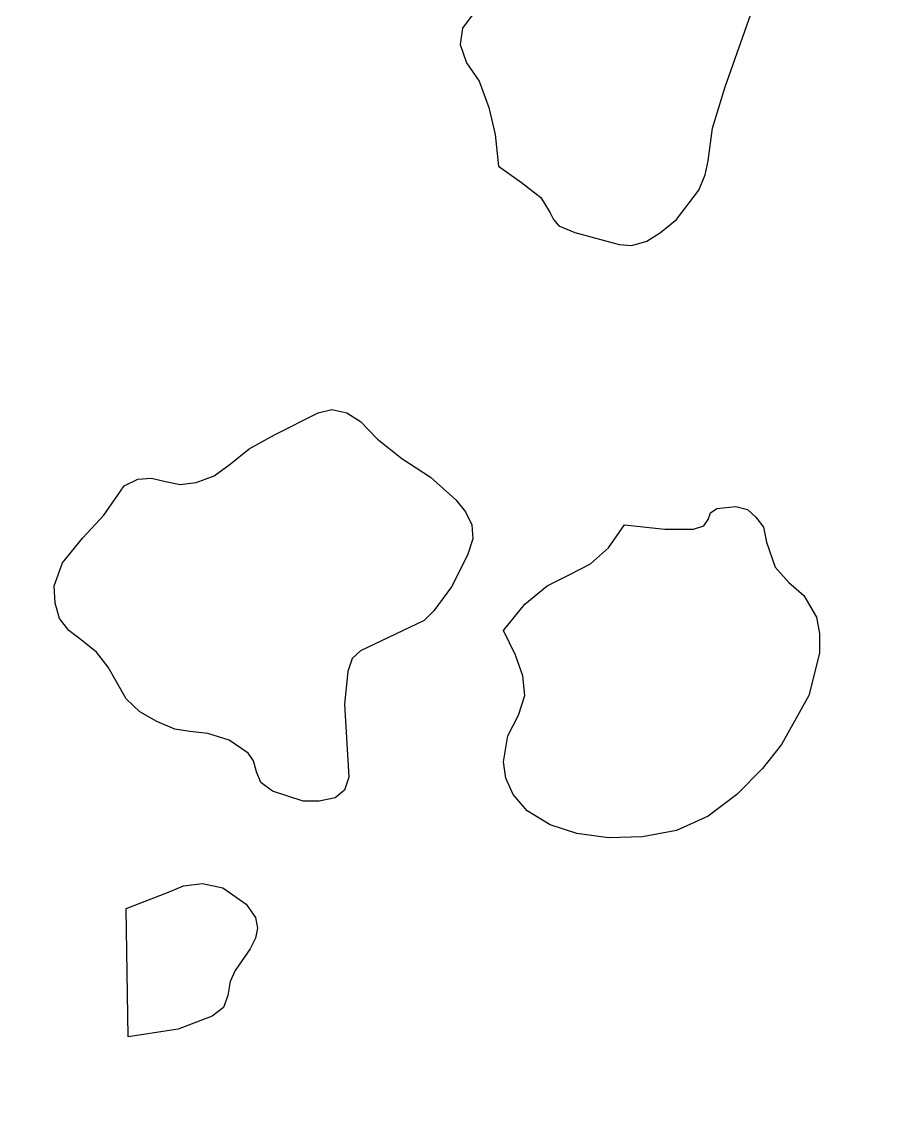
# Model space of a CAD drawing. Header units: centimetres. Extents: x 14.6 to 27.5, y -9.5 to 9.4.
# Drawn here: x 23.463 to 25.328, y 4.019 to 6.43 of the extents above; entities that cross this region are included whole.
import ezdxf

# ---------------------------------------------------------------- set-up
doc = ezdxf.new("R2010")
doc.units = ezdxf.units.CM
doc.header["$MEASUREMENT"] = 0
doc.layers.add('layer 1', color=7, linetype='Continuous')

msp = doc.modelspace()

# ---------------------------------------------------------------- linework, layer by layer
at = {"layer": 'layer 1', "color": 250}
for points, knots in [([(27.5, -9.49904), (27.5, -9.49904), (21.19814, -9.50001), (21.19814, -9.50001), (21.19814, -9.50001), (21.19814, -9.50001), (21.19814, 9.40559), (21.19814, 9.40559), (21.19814, 9.40559), (21.19814, 9.40559), (27.5, 9.40559), (27.5, 9.40559), (27.5, 9.40559), (27.5, 9.40559), (27.5, -9.49904), (27.5, -9.49904)], [0, 0, 0, 0, 0.2, 0.2, 0.2, 0.2, 0.4, 0.4, 0.4, 0.4, 0.6, 0.6, 0.6, 0.6, 1, 1, 1, 1]), ([(24.60884, 6.7807), (24.60884, 6.7807), (24.61095, 6.78535), (24.61095, 6.78535), (24.61095, 6.78535), (24.61095, 6.78535), (24.6274, 6.7807), (24.6274, 6.7807), (24.6274, 6.7807), (24.6274, 6.7807), (24.68517, 6.75203), (24.68517, 6.75203), (24.68517, 6.75203), (24.68517, 6.75203), (24.75239, 6.71639), (24.75239, 6.71639), (24.75239, 6.71639), (24.75239, 6.71639), (24.77794, 6.70942), (24.77794, 6.70942), (24.77794, 6.70942), (24.77794, 6.70942), (24.7965, 6.71174), (24.7965, 6.71174), (24.7965, 6.71174), (24.7965, 6.71174), (24.82451, 6.72123), (24.82451, 6.72123), (24.82451, 6.72123), (24.82451, 6.72123), (24.85462, 6.71639), (24.85462, 6.71639), (24.85462, 6.71639), (24.85462, 6.71639), (24.88227, 6.70225), (24.88227, 6.70225), (24.88227, 6.70225), (24.88227, 6.70225), (24.89383, 6.67842), (24.89383, 6.67842), (24.89383, 6.67842), (24.89383, 6.67842), (24.90328, 6.65227), (24.90328, 6.65227), (24.90328, 6.65227), (24.90328, 6.65227), (24.92394, 6.62147), (24.92394, 6.62147), (24.92394, 6.62147), (24.92394, 6.62147), (24.95405, 6.59048), (24.95405, 6.59048), (24.95405, 6.59048), (24.95405, 6.59048), (24.98451, 6.56917), (24.98451, 6.56917), (24.98451, 6.56917), (24.98451, 6.56917), (25.04682, 6.53818), (25.04682, 6.53818), (25.04682, 6.53818), (25.04682, 6.53818), (25.05838, 6.52636), (25.05838, 6.52636), (25.05838, 6.52636), (25.05838, 6.52636), (25.06538, 6.50971), (25.06538, 6.50971), (25.06538, 6.50971), (25.06538, 6.50971), (25.06083, 6.45992), (25.06083, 6.45992), (25.06083, 6.45992), (25.06083, 6.45992), (25.00061, 6.28869), (25.00061, 6.28869), (25.00061, 6.28869), (25.00061, 6.28869), (24.9726, 6.19842), (24.9726, 6.19842), (24.9726, 6.19842), (24.9726, 6.19842), (24.9635, 6.12714), (24.9635, 6.12714), (24.9635, 6.12714), (24.9635, 6.12714), (24.9565, 6.09634), (24.9565, 6.09634), (24.9565, 6.09634), (24.9565, 6.09634), (24.94249, 6.06302), (24.94249, 6.06302), (24.94249, 6.06302), (24.94249, 6.06302), (24.89383, 5.99891), (24.89383, 5.99891), (24.89383, 5.99891), (24.89383, 5.99891), (24.85917, 5.97024), (24.85917, 5.97024), (24.85917, 5.97024), (24.85917, 5.97024), (24.82906, 5.95125), (24.82906, 5.95125), (24.82906, 5.95125), (24.82906, 5.95125), (24.7965, 5.94176), (24.7965, 5.94176), (24.7965, 5.94176), (24.7965, 5.94176), (24.76884, 5.94409), (24.76884, 5.94409), (24.76884, 5.94409), (24.76884, 5.94409), (24.67151, 5.97024), (24.67151, 5.97024), (24.67151, 5.97024), (24.67151, 5.97024), (24.6365, 5.98457), (24.6365, 5.98457), (24.6365, 5.98457), (24.6365, 5.98457), (24.62495, 5.99891), (24.62495, 5.99891), (24.62495, 5.99891), (24.62495, 5.99891), (24.61795, 6.01305), (24.61795, 6.01305), (24.61795, 6.01305), (24.61795, 6.01305), (24.59729, 6.04636), (24.59729, 6.04636), (24.59729, 6.04636), (24.59729, 6.04636), (24.55528, 6.07968), (24.55528, 6.07968), (24.55528, 6.07968), (24.55528, 6.07968), (24.50451, 6.11532), (24.50451, 6.11532), (24.50451, 6.11532), (24.50451, 6.11532), (24.49751, 6.18409), (24.49751, 6.18409), (24.49751, 6.18409), (24.49751, 6.18409), (24.48351, 6.24355), (24.48351, 6.24355), (24.48351, 6.24355), (24.48351, 6.24355), (24.46285, 6.3007), (24.46285, 6.3007), (24.46285, 6.3007), (24.46285, 6.3007), (24.43484, 6.34099), (24.43484, 6.34099), (24.43484, 6.34099), (24.43484, 6.34099), (24.42084, 6.38147), (24.42084, 6.38147), (24.42084, 6.38147), (24.42084, 6.38147), (24.42574, 6.41711), (24.42574, 6.41711), (24.42574, 6.41711), (24.42574, 6.41711), (24.45795, 6.45992), (24.45795, 6.45992), (24.45795, 6.45992), (24.45795, 6.45992), (24.4744, 6.48123), (24.4744, 6.48123), (24.4744, 6.48123), (24.4744, 6.48123), (24.48806, 6.50506), (24.48806, 6.50506), (24.48806, 6.50506), (24.48806, 6.50506), (24.49751, 6.55736), (24.49751, 6.55736), (24.49751, 6.55736), (24.49751, 6.55736), (24.49506, 6.64046), (24.49506, 6.64046), (24.49506, 6.64046), (24.49506, 6.64046), (24.51362, 6.67126), (24.51362, 6.67126), (24.51362, 6.67126), (24.51362, 6.67126), (24.55318, 6.70942), (24.55318, 6.70942), (24.55318, 6.70942), (24.55318, 6.70942), (24.59484, 6.74971), (24.59484, 6.74971), (24.59484, 6.74971), (24.59484, 6.74971), (24.60639, 6.76636), (24.60639, 6.76636), (24.60639, 6.76636), (24.60639, 6.76636), (24.60884, 6.7807), (24.60884, 6.7807)], [0, 0, 0, 0, 0.0192308, 0.0192308, 0.0192308, 0.0192308, 0.0384615, 0.0384615, 0.0384615, 0.0384615, 0.0576923, 0.0576923, 0.0576923, 0.0576923, 0.0769231, 0.0769231, 0.0769231, 0.0769231, 0.0961538, 0.0961538, 0.0961538, 0.0961538, 0.1153846, 0.1153846, 0.1153846, 0.1153846, 0.1346154, 0.1346154, 0.1346154, 0.1346154, 0.1538462, 0.1538462, 0.1538462, 0.1538462, 0.1730769, 0.1730769, 0.1730769, 0.1730769, 0.1923077, 0.1923077, 0.1923077, 0.1923077, 0.2115385, 0.2115385, 0.2115385, 0.2115385, 0.2307692, 0.2307692, 0.2307692, 0.2307692, 0.25, 0.25, 0.25, 0.25, 0.2692308, 0.2692308, 0.2692308, 0.2692308, 0.2884615, 0.2884615, 0.2884615, 0.2884615, 0.3076923, 0.3076923, 0.3076923, 0.3076923, 0.3269231, 0.3269231, 0.3269231, 0.3269231, 0.3461538, 0.3461538, 0.3461538, 0.3461538, 0.3653846, 0.3653846, 0.3653846, 0.3653846, 0.3846154, 0.3846154, 0.3846154, 0.3846154, 0.4038462, 0.4038462, 0.4038462, 0.4038462, 0.4230769, 0.4230769, 0.4230769, 0.4230769, 0.4423077, 0.4423077, 0.4423077, 0.4423077, 0.4615385, 0.4615385, 0.4615385, 0.4615385, 0.4807692, 0.4807692, 0.4807692, 0.4807692, 0.5, 0.5, 0.5, 0.5, 0.5192308, 0.5192308, 0.5192308, 0.5192308, 0.5384615, 0.5384615, 0.5384615, 0.5384615, 0.5576923, 0.5576923, 0.5576923, 0.5576923, 0.5769231, 0.5769231, 0.5769231, 0.5769231, 0.5961538, 0.5961538, 0.5961538, 0.5961538, 0.6153846, 0.6153846, 0.6153846, 0.6153846, 0.6346154, 0.6346154, 0.6346154, 0.6346154, 0.6538462, 0.6538462, 0.6538462, 0.6538462, 0.6730769, 0.6730769, 0.6730769, 0.6730769, 0.6923077, 0.6923077, 0.6923077, 0.6923077, 0.7115385, 0.7115385, 0.7115385, 0.7115385, 0.7307692, 0.7307692, 0.7307692, 0.7307692, 0.75, 0.75, 0.75, 0.75, 0.7692308, 0.7692308, 0.7692308, 0.7692308, 0.7884615, 0.7884615, 0.7884615, 0.7884615, 0.8076923, 0.8076923, 0.8076923, 0.8076923, 0.8269231, 0.8269231, 0.8269231, 0.8269231, 0.8461538, 0.8461538, 0.8461538, 0.8461538, 0.8653846, 0.8653846, 0.8653846, 0.8653846, 0.8846154, 0.8846154, 0.8846154, 0.8846154, 0.9038462, 0.9038462, 0.9038462, 0.9038462, 0.9230769, 0.9230769, 0.9230769, 0.9230769, 0.9423077, 0.9423077, 0.9423077, 0.9423077, 0.9615385, 0.9615385, 0.9615385, 0.9615385, 1, 1, 1, 1]), ([(24.34207, 5.122), (24.34207, 5.122), (24.36307, 5.14331), (24.36307, 5.14331), (24.36307, 5.14331), (24.36307, 5.14331), (24.40228, 5.19561), (24.40228, 5.19561), (24.40228, 5.19561), (24.40228, 5.19561), (24.43729, 5.26457), (24.43729, 5.26457), (24.43729, 5.26457), (24.43729, 5.26457), (24.44885, 5.30021), (24.44885, 5.30021), (24.44885, 5.30021), (24.44885, 5.30021), (24.4464, 5.33101), (24.4464, 5.33101), (24.4464, 5.33101), (24.4464, 5.33101), (24.43239, 5.35949), (24.43239, 5.35949), (24.43239, 5.35949), (24.43239, 5.35949), (24.41174, 5.38564), (24.41174, 5.38564), (24.41174, 5.38564), (24.41174, 5.38564), (24.35607, 5.43561), (24.35607, 5.43561), (24.35607, 5.43561), (24.35607, 5.43561), (24.2934, 5.4761), (24.2934, 5.4761), (24.2934, 5.4761), (24.2934, 5.4761), (24.24019, 5.51871), (24.24019, 5.51871), (24.24019, 5.51871), (24.24019, 5.51871), (24.20308, 5.55687), (24.20308, 5.55687), (24.20308, 5.55687), (24.20308, 5.55687), (24.17297, 5.57585), (24.17297, 5.57585), (24.17297, 5.57585), (24.17297, 5.57585), (24.14041, 5.58302), (24.14041, 5.58302), (24.14041, 5.58302), (24.14041, 5.58302), (24.1103, 5.57585), (24.1103, 5.57585), (24.1103, 5.57585), (24.1103, 5.57585), (24.01507, 5.5282), (24.01507, 5.5282), (24.01507, 5.5282), (24.01507, 5.5282), (23.9594, 5.4974), (23.9594, 5.4974), (23.9594, 5.4974), (23.9594, 5.4974), (23.91774, 5.46409), (23.91774, 5.46409), (23.91774, 5.46409), (23.91774, 5.46409), (23.88308, 5.43794), (23.88308, 5.43794), (23.88308, 5.43794), (23.88308, 5.43794), (23.84352, 5.4238), (23.84352, 5.4238), (23.84352, 5.4238), (23.84352, 5.4238), (23.80886, 5.41895), (23.80886, 5.41895), (23.80886, 5.41895), (23.80886, 5.41895), (23.7763, 5.42612), (23.7763, 5.42612), (23.7763, 5.42612), (23.7763, 5.42612), (23.74619, 5.43329), (23.74619, 5.43329), (23.74619, 5.43329), (23.74619, 5.43329), (23.71608, 5.43077), (23.71608, 5.43077), (23.71608, 5.43077), (23.71608, 5.43077), (23.68597, 5.41663), (23.68597, 5.41663), (23.68597, 5.41663), (23.68597, 5.41663), (23.66987, 5.3928), (23.66987, 5.3928), (23.66987, 5.3928), (23.66987, 5.3928), (23.64186, 5.35251), (23.64186, 5.35251), (23.64186, 5.35251), (23.64186, 5.35251), (23.59565, 5.30254), (23.59565, 5.30254), (23.59565, 5.30254), (23.59565, 5.30254), (23.55153, 5.24791), (23.55153, 5.24791), (23.55153, 5.24791), (23.55153, 5.24791), (23.53298, 5.19794), (23.53298, 5.19794), (23.53298, 5.19794), (23.53298, 5.19794), (23.53508, 5.15997), (23.53508, 5.15997), (23.53508, 5.15997), (23.53508, 5.15997), (23.54453, 5.12665), (23.54453, 5.12665), (23.54453, 5.12665), (23.54453, 5.12665), (23.56554, 5.1005), (23.56554, 5.1005), (23.56554, 5.1005), (23.56554, 5.1005), (23.59565, 5.07668), (23.59565, 5.07668), (23.59565, 5.07668), (23.59565, 5.07668), (23.62576, 5.05304), (23.62576, 5.05304), (23.62576, 5.05304), (23.62576, 5.05304), (23.65131, 5.01973), (23.65131, 5.01973), (23.65131, 5.01973), (23.65131, 5.01973), (23.69052, 4.95077), (23.69052, 4.95077), (23.69052, 4.95077), (23.69052, 4.95077), (23.72063, 4.92229), (23.72063, 4.92229), (23.72063, 4.92229), (23.72063, 4.92229), (23.75774, 4.90099), (23.75774, 4.90099), (23.75774, 4.90099), (23.75774, 4.90099), (23.79731, 4.88433), (23.79731, 4.88433), (23.79731, 4.88433), (23.79731, 4.88433), (23.82987, 4.87949), (23.82987, 4.87949), (23.82987, 4.87949), (23.82987, 4.87949), (23.86908, 4.87484), (23.86908, 4.87484), (23.86908, 4.87484), (23.86908, 4.87484), (23.91564, 4.8605), (23.91564, 4.8605), (23.91564, 4.8605), (23.91564, 4.8605), (23.9573, 4.83203), (23.9573, 4.83203), (23.9573, 4.83203), (23.9573, 4.83203), (23.96886, 4.81537), (23.96886, 4.81537), (23.96886, 4.81537), (23.96886, 4.81537), (23.97586, 4.79154), (23.97586, 4.79154), (23.97586, 4.79154), (23.97586, 4.79154), (23.98496, 4.76791), (23.98496, 4.76791), (23.98496, 4.76791), (23.98496, 4.76791), (24.01052, 4.74873), (24.01052, 4.74873), (24.01052, 4.74873), (24.01052, 4.74873), (24.07774, 4.72743), (24.07774, 4.72743), (24.07774, 4.72743), (24.07774, 4.72743), (24.11275, 4.72743), (24.11275, 4.72743), (24.11275, 4.72743), (24.11275, 4.72743), (24.14741, 4.73459), (24.14741, 4.73459), (24.14741, 4.73459), (24.14741, 4.73459), (24.16806, 4.75125), (24.16806, 4.75125), (24.16806, 4.75125), (24.16806, 4.75125), (24.17752, 4.77973), (24.17752, 4.77973), (24.17752, 4.77973), (24.17752, 4.77973), (24.16806, 4.93895), (24.16806, 4.93895), (24.16806, 4.93895), (24.16806, 4.93895), (24.17507, 5.01024), (24.17507, 5.01024), (24.17507, 5.01024), (24.17507, 5.01024), (24.18452, 5.03871), (24.18452, 5.03871), (24.18452, 5.03871), (24.18452, 5.03871), (24.20308, 5.05537), (24.20308, 5.05537), (24.20308, 5.05537), (24.20308, 5.05537), (24.34207, 5.122), (24.34207, 5.122)], [0, 0, 0, 0, 0.0172414, 0.0172414, 0.0172414, 0.0172414, 0.0344828, 0.0344828, 0.0344828, 0.0344828, 0.0517241, 0.0517241, 0.0517241, 0.0517241, 0.0689655, 0.0689655, 0.0689655, 0.0689655, 0.0862069, 0.0862069, 0.0862069, 0.0862069, 0.1034483, 0.1034483, 0.1034483, 0.1034483, 0.1206897, 0.1206897, 0.1206897, 0.1206897, 0.137931, 0.137931, 0.137931, 0.137931, 0.1551724, 0.1551724, 0.1551724, 0.1551724, 0.1724138, 0.1724138, 0.1724138, 0.1724138, 0.1896552, 0.1896552, 0.1896552, 0.1896552, 0.2068966, 0.2068966, 0.2068966, 0.2068966, 0.2241379, 0.2241379, 0.2241379, 0.2241379, 0.2413793, 0.2413793, 0.2413793, 0.2413793, 0.2586207, 0.2586207, 0.2586207, 0.2586207, 0.2758621, 0.2758621, 0.2758621, 0.2758621, 0.2931034, 0.2931034, 0.2931034, 0.2931034, 0.3103448, 0.3103448, 0.3103448, 0.3103448, 0.3275862, 0.3275862, 0.3275862, 0.3275862, 0.3448276, 0.3448276, 0.3448276, 0.3448276, 0.362069, 0.362069, 0.362069, 0.362069, 0.3793103, 0.3793103, 0.3793103, 0.3793103, 0.3965517, 0.3965517, 0.3965517, 0.3965517, 0.4137931, 0.4137931, 0.4137931, 0.4137931, 0.4310345, 0.4310345, 0.4310345, 0.4310345, 0.4482759, 0.4482759, 0.4482759, 0.4482759, 0.4655172, 0.4655172, 0.4655172, 0.4655172, 0.4827586, 0.4827586, 0.4827586, 0.4827586, 0.5, 0.5, 0.5, 0.5, 0.5172414, 0.5172414, 0.5172414, 0.5172414, 0.5344828, 0.5344828, 0.5344828, 0.5344828, 0.5517241, 0.5517241, 0.5517241, 0.5517241, 0.5689655, 0.5689655, 0.5689655, 0.5689655, 0.5862069, 0.5862069, 0.5862069, 0.5862069, 0.6034483, 0.6034483, 0.6034483, 0.6034483, 0.6206897, 0.6206897, 0.6206897, 0.6206897, 0.637931, 0.637931, 0.637931, 0.637931, 0.6551724, 0.6551724, 0.6551724, 0.6551724, 0.6724138, 0.6724138, 0.6724138, 0.6724138, 0.6896552, 0.6896552, 0.6896552, 0.6896552, 0.7068966, 0.7068966, 0.7068966, 0.7068966, 0.7241379, 0.7241379, 0.7241379, 0.7241379, 0.7413793, 0.7413793, 0.7413793, 0.7413793, 0.7586207, 0.7586207, 0.7586207, 0.7586207, 0.7758621, 0.7758621, 0.7758621, 0.7758621, 0.7931034, 0.7931034, 0.7931034, 0.7931034, 0.8103448, 0.8103448, 0.8103448, 0.8103448, 0.8275862, 0.8275862, 0.8275862, 0.8275862, 0.8448276, 0.8448276, 0.8448276, 0.8448276, 0.862069, 0.862069, 0.862069, 0.862069, 0.8793103, 0.8793103, 0.8793103, 0.8793103, 0.8965517, 0.8965517, 0.8965517, 0.8965517, 0.9137931, 0.9137931, 0.9137931, 0.9137931, 0.9310345, 0.9310345, 0.9310345, 0.9310345, 0.9482759, 0.9482759, 0.9482759, 0.9482759, 0.9655172, 0.9655172, 0.9655172, 0.9655172, 1, 1, 1, 1]), ([(24.56228, 4.95794), (24.56228, 4.95794), (24.54863, 4.91513), (24.54863, 4.91513), (24.54863, 4.91513), (24.54863, 4.91513), (24.52517, 4.86999), (24.52517, 4.86999), (24.52517, 4.86999), (24.52517, 4.86999), (24.51607, 4.81304), (24.51607, 4.81304), (24.51607, 4.81304), (24.51607, 4.81304), (24.52062, 4.7774), (24.52062, 4.7774), (24.52062, 4.7774), (24.52062, 4.7774), (24.53672, 4.74176), (24.53672, 4.74176), (24.53672, 4.74176), (24.53672, 4.74176), (24.56718, 4.70612), (24.56718, 4.70612), (24.56718, 4.70612), (24.56718, 4.70612), (24.61795, 4.67513), (24.61795, 4.67513), (24.61795, 4.67513), (24.61795, 4.67513), (24.67606, 4.65614), (24.67606, 4.65614), (24.67606, 4.65614), (24.67606, 4.65614), (24.74538, 4.64665), (24.74538, 4.64665), (24.74538, 4.64665), (24.74538, 4.64665), (24.81961, 4.64898), (24.81961, 4.64898), (24.81961, 4.64898), (24.81961, 4.64898), (24.89383, 4.66331), (24.89383, 4.66331), (24.89383, 4.66331), (24.89383, 4.66331), (24.9635, 4.69411), (24.9635, 4.69411), (24.9635, 4.69411), (24.9635, 4.69411), (25.02617, 4.74176), (25.02617, 4.74176), (25.02617, 4.74176), (25.02617, 4.74176), (25.08183, 4.79871), (25.08183, 4.79871), (25.08183, 4.79871), (25.08183, 4.79871), (25.1235, 4.85101), (25.1235, 4.85101), (25.1235, 4.85101), (25.1235, 4.85101), (25.18371, 4.95794), (25.18371, 4.95794), (25.18371, 4.95794), (25.18371, 4.95794), (25.20682, 5.05072), (25.20682, 5.05072), (25.20682, 5.05072), (25.20682, 5.05072), (25.20682, 5.09334), (25.20682, 5.09334), (25.20682, 5.09334), (25.20682, 5.09334), (25.19982, 5.12898), (25.19982, 5.12898), (25.19982, 5.12898), (25.19982, 5.12898), (25.17216, 5.17663), (25.17216, 5.17663), (25.17216, 5.17663), (25.17216, 5.17663), (25.1396, 5.2051), (25.1396, 5.2051), (25.1396, 5.2051), (25.1396, 5.2051), (25.10949, 5.23842), (25.10949, 5.23842), (25.10949, 5.23842), (25.10949, 5.23842), (25.09094, 5.29305), (25.09094, 5.29305), (25.09094, 5.29305), (25.09094, 5.29305), (25.08393, 5.32636), (25.08393, 5.32636), (25.08393, 5.32636), (25.08393, 5.32636), (25.06783, 5.34767), (25.06783, 5.34767), (25.06783, 5.34767), (25.06783, 5.34767), (25.04927, 5.36433), (25.04927, 5.36433), (25.04927, 5.36433), (25.04927, 5.36433), (25.02372, 5.3715), (25.02372, 5.3715), (25.02372, 5.3715), (25.02372, 5.3715), (24.98205, 5.36665), (24.98205, 5.36665), (24.98205, 5.36665), (24.98205, 5.36665), (24.96805, 5.35716), (24.96805, 5.35716), (24.96805, 5.35716), (24.96805, 5.35716), (24.9635, 5.34302), (24.9635, 5.34302), (24.9635, 5.34302), (24.9635, 5.34302), (24.95405, 5.32869), (24.95405, 5.32869), (24.95405, 5.32869), (24.95405, 5.32869), (24.93094, 5.32152), (24.93094, 5.32152), (24.93094, 5.32152), (24.93094, 5.32152), (24.86827, 5.32152), (24.86827, 5.32152), (24.86827, 5.32152), (24.86827, 5.32152), (24.78039, 5.33101), (24.78039, 5.33101), (24.78039, 5.33101), (24.78039, 5.33101), (24.74538, 5.28123), (24.74538, 5.28123), (24.74538, 5.28123), (24.74538, 5.28123), (24.70617, 5.24559), (24.70617, 5.24559), (24.70617, 5.24559), (24.70617, 5.24559), (24.65961, 5.22176), (24.65961, 5.22176), (24.65961, 5.22176), (24.65961, 5.22176), (24.61095, 5.19794), (24.61095, 5.19794), (24.61095, 5.19794), (24.61095, 5.19794), (24.56228, 5.15765), (24.56228, 5.15765), (24.56228, 5.15765), (24.56228, 5.15765), (24.51607, 5.1005), (24.51607, 5.1005), (24.51607, 5.1005), (24.51607, 5.1005), (24.54162, 5.04588), (24.54162, 5.04588), (24.54162, 5.04588), (24.54162, 5.04588), (24.55773, 5.00074), (24.55773, 5.00074), (24.55773, 5.00074), (24.55773, 5.00074), (24.56228, 4.95794), (24.56228, 4.95794)], [0, 0, 0, 0, 0.0227273, 0.0227273, 0.0227273, 0.0227273, 0.0454545, 0.0454545, 0.0454545, 0.0454545, 0.0681818, 0.0681818, 0.0681818, 0.0681818, 0.0909091, 0.0909091, 0.0909091, 0.0909091, 0.1136364, 0.1136364, 0.1136364, 0.1136364, 0.1363636, 0.1363636, 0.1363636, 0.1363636, 0.1590909, 0.1590909, 0.1590909, 0.1590909, 0.1818182, 0.1818182, 0.1818182, 0.1818182, 0.2045455, 0.2045455, 0.2045455, 0.2045455, 0.2272727, 0.2272727, 0.2272727, 0.2272727, 0.25, 0.25, 0.25, 0.25, 0.2727273, 0.2727273, 0.2727273, 0.2727273, 0.2954545, 0.2954545, 0.2954545, 0.2954545, 0.3181818, 0.3181818, 0.3181818, 0.3181818, 0.3409091, 0.3409091, 0.3409091, 0.3409091, 0.3636364, 0.3636364, 0.3636364, 0.3636364, 0.3863636, 0.3863636, 0.3863636, 0.3863636, 0.4090909, 0.4090909, 0.4090909, 0.4090909, 0.4318182, 0.4318182, 0.4318182, 0.4318182, 0.4545455, 0.4545455, 0.4545455, 0.4545455, 0.4772727, 0.4772727, 0.4772727, 0.4772727, 0.5, 0.5, 0.5, 0.5, 0.5227273, 0.5227273, 0.5227273, 0.5227273, 0.5454545, 0.5454545, 0.5454545, 0.5454545, 0.5681818, 0.5681818, 0.5681818, 0.5681818, 0.5909091, 0.5909091, 0.5909091, 0.5909091, 0.6136364, 0.6136364, 0.6136364, 0.6136364, 0.6363636, 0.6363636, 0.6363636, 0.6363636, 0.6590909, 0.6590909, 0.6590909, 0.6590909, 0.6818182, 0.6818182, 0.6818182, 0.6818182, 0.7045455, 0.7045455, 0.7045455, 0.7045455, 0.7272727, 0.7272727, 0.7272727, 0.7272727, 0.75, 0.75, 0.75, 0.75, 0.7727273, 0.7727273, 0.7727273, 0.7727273, 0.7954545, 0.7954545, 0.7954545, 0.7954545, 0.8181818, 0.8181818, 0.8181818, 0.8181818, 0.8409091, 0.8409091, 0.8409091, 0.8409091, 0.8636364, 0.8636364, 0.8636364, 0.8636364, 0.8863636, 0.8863636, 0.8863636, 0.8863636, 0.9090909, 0.9090909, 0.9090909, 0.9090909, 0.9318182, 0.9318182, 0.9318182, 0.9318182, 0.9545455, 0.9545455, 0.9545455, 0.9545455, 1, 1, 1, 1]), ([(23.69508, 4.21178), (23.69508, 4.21178), (23.80431, 4.22844), (23.80431, 4.22844), (23.80431, 4.22844), (23.80431, 4.22844), (23.87853, 4.25692), (23.87853, 4.25692), (23.87853, 4.25692), (23.87853, 4.25692), (23.90374, 4.2759), (23.90374, 4.2759), (23.90374, 4.2759), (23.90374, 4.2759), (23.91319, 4.30205), (23.91319, 4.30205), (23.91319, 4.30205), (23.91319, 4.30205), (23.91774, 4.33304), (23.91774, 4.33304), (23.91774, 4.33304), (23.91774, 4.33304), (23.92929, 4.35668), (23.92929, 4.35668), (23.92929, 4.35668), (23.92929, 4.35668), (23.96185, 4.40433), (23.96185, 4.40433), (23.96185, 4.40433), (23.96185, 4.40433), (23.97341, 4.42796), (23.97341, 4.42796), (23.97341, 4.42796), (23.97341, 4.42796), (23.97796, 4.44946), (23.97796, 4.44946), (23.97796, 4.44946), (23.97796, 4.44946), (23.97341, 4.47309), (23.97341, 4.47309), (23.97341, 4.47309), (23.97341, 4.47309), (23.95275, 4.50176), (23.95275, 4.50176), (23.95275, 4.50176), (23.95275, 4.50176), (23.90164, 4.5374), (23.90164, 4.5374), (23.90164, 4.5374), (23.90164, 4.5374), (23.85752, 4.54689), (23.85752, 4.54689), (23.85752, 4.54689), (23.85752, 4.54689), (23.81586, 4.54205), (23.81586, 4.54205), (23.81586, 4.54205), (23.81586, 4.54205), (23.7833, 4.52791), (23.7833, 4.52791), (23.7833, 4.52791), (23.7833, 4.52791), (23.69052, 4.49227), (23.69052, 4.49227), (23.69052, 4.49227), (23.69052, 4.49227), (23.69508, 4.21178), (23.69508, 4.21178)], [0, 0, 0, 0, 0.0555556, 0.0555556, 0.0555556, 0.0555556, 0.1111111, 0.1111111, 0.1111111, 0.1111111, 0.1666667, 0.1666667, 0.1666667, 0.1666667, 0.2222222, 0.2222222, 0.2222222, 0.2222222, 0.2777778, 0.2777778, 0.2777778, 0.2777778, 0.3333333, 0.3333333, 0.3333333, 0.3333333, 0.3888889, 0.3888889, 0.3888889, 0.3888889, 0.4444444, 0.4444444, 0.4444444, 0.4444444, 0.5, 0.5, 0.5, 0.5, 0.5555556, 0.5555556, 0.5555556, 0.5555556, 0.6111111, 0.6111111, 0.6111111, 0.6111111, 0.6666667, 0.6666667, 0.6666667, 0.6666667, 0.7222222, 0.7222222, 0.7222222, 0.7222222, 0.7777778, 0.7777778, 0.7777778, 0.7777778, 0.8333333, 0.8333333, 0.8333333, 0.8333333, 0.8888889, 0.8888889, 0.8888889, 0.8888889, 1, 1, 1, 1])]:
    msp.add_open_spline(points, degree=3, knots=knots, dxfattribs=at)

doc.saveas('drawing.dxf')
